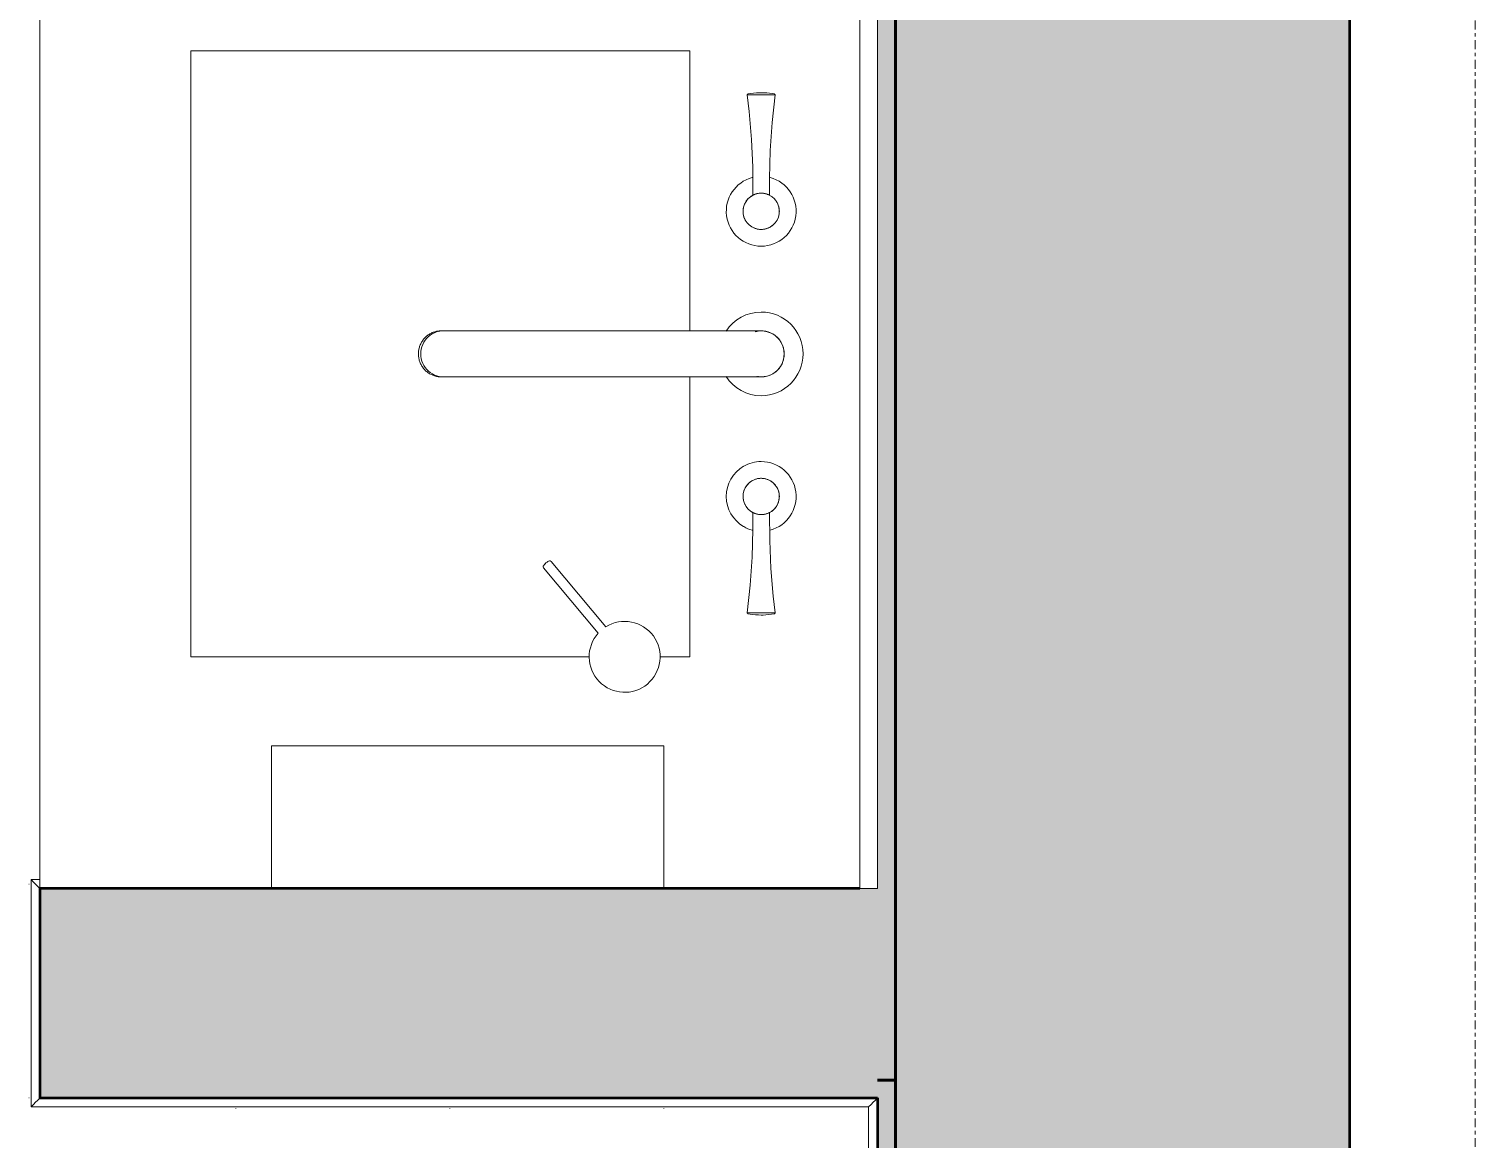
# Model space of a CAD drawing. Header units: inches. Extents: x -1106 to 1409, y -1111 to 918.
# Drawn here: x 574.61 to 615.18, y -153.65 to -122.5 of the extents above; entities that cross this region are included whole.
import ezdxf

# ---------------------------------------------------------------- set-up
doc = ezdxf.new("R2010")
doc.units = ezdxf.units.IN
doc.header["$MEASUREMENT"] = 0
doc.linetypes.add('Grid Line 1_4_', pattern=[0.4375, 0.25, -0.0625, 0.0625, -0.0625])
for name, color, linetype, lineweight in [('A-WALL-PATT', 111, 'Continuous', 13), ('I-WALL', 2, 'Continuous', 13), ('P-SANR-FIXT', 6, 'Continuous', 9), ('Q-CASE', 31, 'Continuous', 9), ('Q-SPCQ', 91, 'Continuous', 13), ('S-GRID', 1, 'Continuous', 9)]:
    doc.layers.add(name, color=color, linetype=linetype, lineweight=lineweight)

# ---------------------------------------------------------------- blocks, each defined once
blk = doc.blocks.new('Faucet-Bath_Deck-Mount_Transitional_Nexus_TB794DD_TOTO - TB794DD-V4-7TH FLOOR TELECOM UNDERFLOOR ROUTING PLAN')
at = {"layer": 'P-SANR-FIXT', "color": 53}
for p, q in [((-7.267, 0.314), (-7.267, 0.231)), ((-7.267, 0.231), (-7.267, 0.275)), ((7.267, 0.229), (7.267, 0.315)), ((-7.267, -0.231), (-7.267, -0.314)), ((7.267, -0.229), (7.267, -0.275)), ((7.267, -0.315), (7.267, -0.229)), ((-0.646, -1.855), (-0.646, -6.874)), ((0.646, -6.874), (0.646, -1.855)), ((-0.646, -8.905), (-0.646, -8.915)), ((-0.646, -8.915), (-0.646, -8.979)), ((0.646, -8.915), (0.646, -8.905)), ((0.646, -8.979), (0.646, -8.915))]:
    blk.add_line(p, q, dxfattribs=at)
at = {"layer": 'P-SANR-FIXT', "color": 53, "flags": 128}
for points in [[(-3.491, 0), (-3.491, 0.02), (-3.493, 0.041), (-3.495, 0.061), (-3.497, 0.081), (-3.501, 0.101), (-3.506, 0.121), (-3.511, 0.141), (-3.517, 0.16), (-3.524, 0.179), (-3.531, 0.198), (-3.539, 0.217), (-3.548, 0.235), (-3.558, 0.253), (-3.569, 0.27), (-3.58, 0.287), (-3.592, 0.304), (-3.604, 0.32), (-3.617, 0.336), (-3.631, 0.351), (-3.645, 0.365), (-3.66, 0.379), (-3.676, 0.392), (-3.692, 0.405), (-3.708, 0.417), (-3.725, 0.428), (-3.742, 0.439), (-3.76, 0.449), (-3.778, 0.458), (-3.797, 0.467), (-3.816, 0.474), (-3.835, 0.481), (-3.854, 0.488), (-3.874, 0.493), (-3.893, 0.498), (-3.913, 0.502), (-3.934, 0.505), (-3.954, 0.507), (-3.974, 0.508), (-3.995, 0.509), (-4.015, 0.509), (-4.035, 0.508), (-4.055, 0.506), (-4.076, 0.503), (-4.096, 0.5), (-4.116, 0.496), (-4.135, 0.491), (-4.155, 0.485), (-4.174, 0.478), (-4.193, 0.471), (-4.212, 0.463), (-4.23, 0.454), (-4.248, 0.444), (-4.266, 0.434), (-4.283, 0.423), (-4.3, 0.412), (-4.316, 0.399), (-4.332, 0.386), (-4.347, 0.373), (-4.361, 0.359), (-4.375, 0.344), (-4.389, 0.329), (-4.402, 0.313), (-4.414, 0.296), (-4.425, 0.28), (-4.436, 0.262), (-4.446, 0.245), (-4.456, 0.227), (-4.464, 0.208), (-4.472, 0.19), (-4.48, 0.171), (-4.486, 0.151), (-4.492, 0.132), (-4.497, 0.112), (-4.501, 0.092), (-4.504, 0.072), (-4.506, 0.052), (-4.508, 0.031), (-4.509, 0.011), (-4.509, 0)], [(4.509, 0), (4.509, 0.02), (4.507, 0.041), (4.505, 0.061), (4.503, 0.081), (4.499, 0.101), (4.494, 0.121), (4.489, 0.141), (4.483, 0.16), (4.476, 0.179), (4.469, 0.198), (4.461, 0.217), (4.452, 0.235), (4.442, 0.253), (4.431, 0.27), (4.42, 0.287), (4.408, 0.304), (4.396, 0.32), (4.383, 0.336), (4.369, 0.351), (4.355, 0.365), (4.34, 0.379), (4.324, 0.392), (4.308, 0.405), (4.292, 0.417), (4.275, 0.428), (4.258, 0.439), (4.24, 0.449), (4.222, 0.458), (4.203, 0.467), (4.184, 0.474), (4.165, 0.481), (4.146, 0.488), (4.126, 0.493), (4.107, 0.498), (4.087, 0.502), (4.066, 0.505), (4.046, 0.507), (4.026, 0.508), (4.005, 0.509), (3.985, 0.509), (3.965, 0.508), (3.945, 0.506), (3.924, 0.503), (3.904, 0.5), (3.884, 0.496), (3.865, 0.491), (3.845, 0.485), (3.826, 0.478), (3.807, 0.471), (3.788, 0.463), (3.77, 0.454), (3.752, 0.444), (3.734, 0.434), (3.717, 0.423), (3.7, 0.412), (3.684, 0.399), (3.668, 0.386), (3.653, 0.373), (3.639, 0.359), (3.625, 0.344), (3.611, 0.329), (3.598, 0.313), (3.586, 0.296), (3.575, 0.28), (3.564, 0.262), (3.554, 0.245), (3.544, 0.227), (3.536, 0.208), (3.528, 0.19), (3.52, 0.171), (3.514, 0.151), (3.508, 0.132), (3.503, 0.112), (3.499, 0.092), (3.496, 0.072), (3.494, 0.052), (3.492, 0.031), (3.491, 0.011), (3.491, 0)], [(-7.328, 0), (-7.326, 0.079), (-7.321, 0.157), (-7.313, 0.235), (-7.302, 0.313), (-7.293, 0.367)], [(-7.293, 0.367), (-7.293, 0.368), (-7.292, 0.369), (-7.292, 0.37), (-7.292, 0.371), (-7.291, 0.372), (-7.291, 0.373), (-7.291, 0.374), (-7.29, 0.375), (-7.289, 0.376), (-7.289, 0.377), (-7.288, 0.378), (-7.288, 0.379), (-7.287, 0.38), (-7.286, 0.381), (-7.285, 0.381), (-7.285, 0.382), (-7.284, 0.383), (-7.283, 0.384), (-7.282, 0.384), (-7.281, 0.385), (-7.28, 0.385), (-7.279, 0.386), (-7.278, 0.387), (-7.277, 0.387), (-7.276, 0.387), (-7.275, 0.388), (-7.274, 0.388), (-7.273, 0.388), (-7.272, 0.389), (-7.271, 0.389), (-7.27, 0.389), (-7.269, 0.389), (-7.268, 0.389), (-7.267, 0.389), (-7.267, 0.389)], [(-7.267, 0.389), (-6.488, 0.306), (-5.707, 0.254), (-4.924, 0.233), (-4.451, 0.236)], [(4.451, 0.236), (5.234, 0.238), (6.017, 0.271), (6.797, 0.335), (7.267, 0.389)], [(7.267, 0.389), (7.268, 0.389), (7.269, 0.389), (7.27, 0.389), (7.271, 0.389), (7.272, 0.389), (7.273, 0.389), (7.274, 0.388), (7.275, 0.388), (7.276, 0.388), (7.277, 0.387), (7.278, 0.387), (7.279, 0.386), (7.28, 0.386), (7.281, 0.385), (7.282, 0.384), (7.283, 0.384), (7.284, 0.383), (7.284, 0.382), (7.285, 0.382), (7.286, 0.381), (7.287, 0.38), (7.287, 0.379), (7.288, 0.378), (7.289, 0.378), (7.289, 0.377), (7.29, 0.376), (7.29, 0.375), (7.291, 0.374), (7.291, 0.373), (7.292, 0.372), (7.292, 0.371), (7.292, 0.37), (7.293, 0.369), (7.293, 0.368), (7.293, 0.367)], [(7.293, 0.367), (7.306, 0.29), (7.316, 0.212), (7.323, 0.134), (7.327, 0.055), (7.328, 0)], [(7.328, 0), (7.326, -0.079), (7.321, -0.157), (7.313, -0.235), (7.302, -0.313), (7.293, -0.367)], [(-7.293, -0.367), (-7.306, -0.29), (-7.316, -0.212), (-7.323, -0.133), (-7.327, -0.055), (-7.328, 0)], [(-7.267, -0.389), (-7.268, -0.389), (-7.269, -0.389), (-7.27, -0.389), (-7.271, -0.389), (-7.272, -0.389), (-7.273, -0.389), (-7.274, -0.388), (-7.275, -0.388), (-7.276, -0.388), (-7.277, -0.387), (-7.278, -0.387), (-7.279, -0.386), (-7.28, -0.386), (-7.281, -0.385), (-7.282, -0.384), (-7.283, -0.384), (-7.284, -0.383), (-7.284, -0.382), (-7.285, -0.382), (-7.286, -0.381), (-7.287, -0.38), (-7.287, -0.379), (-7.288, -0.378), (-7.289, -0.377), (-7.289, -0.377), (-7.29, -0.376), (-7.29, -0.375), (-7.291, -0.374), (-7.291, -0.373), (-7.292, -0.372), (-7.292, -0.371), (-7.292, -0.37), (-7.293, -0.369), (-7.293, -0.367), (-7.293, -0.367)], [(-4.451, -0.236), (-5.234, -0.238), (-6.017, -0.271), (-6.797, -0.335), (-7.267, -0.389)], [(-4.509, 0), (-4.509, -0.02), (-4.507, -0.041), (-4.505, -0.061), (-4.503, -0.081), (-4.499, -0.101), (-4.494, -0.121), (-4.489, -0.141), (-4.483, -0.16), (-4.476, -0.179), (-4.469, -0.198), (-4.461, -0.217), (-4.452, -0.235), (-4.442, -0.253), (-4.431, -0.27), (-4.42, -0.287), (-4.408, -0.304), (-4.396, -0.32), (-4.383, -0.336), (-4.369, -0.351), (-4.355, -0.365), (-4.34, -0.379), (-4.324, -0.392), (-4.308, -0.405), (-4.292, -0.417), (-4.275, -0.428), (-4.258, -0.439), (-4.24, -0.449), (-4.222, -0.458), (-4.203, -0.467), (-4.184, -0.474), (-4.165, -0.481), (-4.146, -0.488), (-4.126, -0.493), (-4.107, -0.498), (-4.087, -0.502), (-4.066, -0.505), (-4.046, -0.507), (-4.026, -0.508), (-4.005, -0.509), (-3.985, -0.509), (-3.965, -0.508), (-3.945, -0.506), (-3.924, -0.503), (-3.904, -0.5), (-3.884, -0.496), (-3.865, -0.491), (-3.845, -0.485), (-3.826, -0.478), (-3.807, -0.471), (-3.788, -0.463), (-3.77, -0.454), (-3.752, -0.444), (-3.734, -0.434), (-3.717, -0.423), (-3.7, -0.412), (-3.684, -0.399), (-3.668, -0.386), (-3.653, -0.373), (-3.639, -0.359), (-3.625, -0.344), (-3.611, -0.329), (-3.598, -0.313), (-3.586, -0.296), (-3.575, -0.28), (-3.564, -0.262), (-3.554, -0.245), (-3.544, -0.227), (-3.536, -0.208), (-3.528, -0.19), (-3.52, -0.171), (-3.514, -0.151), (-3.508, -0.132), (-3.503, -0.112), (-3.499, -0.092), (-3.496, -0.072), (-3.494, -0.052), (-3.492, -0.031), (-3.491, -0.011), (-3.491, 0)], [(-0.646, 0), (-0.646, -0.002), (-0.646, -0.006), (-0.646, -0.014), (-0.646, -0.025), (-0.646, -0.039), (-0.646, -0.056), (-0.646, -0.076), (-0.646, -0.099), (-0.646, -0.125), (-0.646, -0.155), (-0.646, -0.186), (-0.646, -0.221), (-0.646, -0.259), (-0.646, -0.299), (-0.646, -0.342), (-0.646, -0.387), (-0.646, -0.435), (-0.646, -0.486), (-0.646, -0.539), (-0.646, -0.594), (-0.646, -0.651), (-0.646, -0.71), (-0.646, -0.772), (-0.646, -0.835), (-0.646, -0.9), (-0.646, -0.967), (-0.646, -1.035), (-0.646, -1.105), (-0.646, -1.176), (-0.646, -1.248), (-0.646, -1.322), (-0.646, -1.396), (-0.646, -1.472), (-0.646, -1.548), (-0.646, -1.625), (-0.646, -1.702), (-0.646, -1.78), (-0.646, -1.855)], [(0.646, -1.855), (0.646, -1.777), (0.646, -1.699), (0.646, -1.622), (0.646, -1.545), (0.646, -1.469), (0.646, -1.393), (0.646, -1.319), (0.646, -1.245), (0.646, -1.173), (0.646, -1.102), (0.646, -1.032), (0.646, -0.964), (0.646, -0.897), (0.646, -0.832), (0.646, -0.769), (0.646, -0.708), (0.646, -0.649), (0.646, -0.591), (0.646, -0.537), (0.646, -0.484), (0.646, -0.433), (0.646, -0.386), (0.646, -0.34), (0.646, -0.297), (0.646, -0.257), (0.646, -0.22), (0.646, -0.185), (0.646, -0.153), (0.646, -0.124), (0.646, -0.098), (0.646, -0.075), (0.646, -0.055), (0.646, -0.038), (0.646, -0.025), (0.646, -0.014), (0.646, -0.006), (0.646, -0.001), (0.646, 0)], [(3.491, 0), (3.491, -0.02), (3.493, -0.041), (3.495, -0.061), (3.497, -0.081), (3.501, -0.101), (3.506, -0.121), (3.511, -0.141), (3.517, -0.16), (3.524, -0.179), (3.531, -0.198), (3.539, -0.217), (3.548, -0.235), (3.558, -0.253), (3.569, -0.27), (3.58, -0.287), (3.592, -0.304), (3.604, -0.32), (3.617, -0.336), (3.631, -0.351), (3.645, -0.365), (3.66, -0.379), (3.676, -0.392), (3.692, -0.405), (3.708, -0.417), (3.725, -0.428), (3.742, -0.439), (3.76, -0.449), (3.778, -0.458), (3.797, -0.467), (3.816, -0.474), (3.835, -0.481), (3.854, -0.488), (3.874, -0.493), (3.893, -0.498), (3.913, -0.502), (3.934, -0.505), (3.954, -0.507), (3.974, -0.508), (3.995, -0.509), (4.015, -0.509), (4.035, -0.508), (4.055, -0.506), (4.076, -0.503), (4.096, -0.5), (4.116, -0.496), (4.135, -0.491), (4.155, -0.485), (4.174, -0.478), (4.193, -0.471), (4.212, -0.463), (4.23, -0.454), (4.248, -0.444), (4.266, -0.434), (4.283, -0.423), (4.3, -0.412), (4.316, -0.399), (4.332, -0.386), (4.347, -0.373), (4.361, -0.359), (4.375, -0.344), (4.389, -0.329), (4.402, -0.313), (4.414, -0.296), (4.425, -0.28), (4.436, -0.262), (4.446, -0.245), (4.456, -0.227), (4.464, -0.208), (4.472, -0.19), (4.48, -0.171), (4.486, -0.151), (4.492, -0.132), (4.497, -0.112), (4.501, -0.092), (4.504, -0.072), (4.506, -0.052), (4.508, -0.031), (4.509, -0.011), (4.509, 0)], [(7.267, -0.389), (6.488, -0.306), (5.707, -0.254), (4.924, -0.233), (4.451, -0.236)], [(7.293, -0.367), (7.293, -0.368), (7.292, -0.369), (7.292, -0.37), (7.292, -0.372), (7.291, -0.373), (7.291, -0.374), (7.29, -0.374), (7.29, -0.375), (7.289, -0.376), (7.289, -0.377), (7.288, -0.378), (7.288, -0.379), (7.287, -0.38), (7.286, -0.381), (7.285, -0.381), (7.285, -0.382), (7.284, -0.383), (7.283, -0.384), (7.282, -0.384), (7.281, -0.385), (7.28, -0.385), (7.279, -0.386), (7.278, -0.387), (7.277, -0.387), (7.276, -0.387), (7.275, -0.388), (7.274, -0.388), (7.273, -0.388), (7.272, -0.389), (7.271, -0.389), (7.27, -0.389), (7.269, -0.389), (7.268, -0.389), (7.267, -0.389), (7.267, -0.389)], [(-0.646, -6.874), (-0.646, -6.952), (-0.646, -7.03), (-0.646, -7.108), (-0.646, -7.186), (-0.646, -7.264), (-0.646, -7.341), (-0.646, -7.418), (-0.646, -7.494), (-0.646, -7.569), (-0.646, -7.643), (-0.646, -7.716), (-0.646, -7.788), (-0.646, -7.859), (-0.646, -7.928), (-0.646, -7.995), (-0.646, -8.061), (-0.646, -8.126), (-0.646, -8.188), (-0.646, -8.249), (-0.646, -8.307), (-0.646, -8.363), (-0.646, -8.417), (-0.646, -8.469), (-0.646, -8.519), (-0.646, -8.566), (-0.646, -8.61), (-0.646, -8.652), (-0.646, -8.691), (-0.646, -8.727), (-0.646, -8.761), (-0.646, -8.792), (-0.646, -8.819), (-0.646, -8.844), (-0.646, -8.866), (-0.646, -8.885), (-0.646, -8.901), (-0.646, -8.905)], [(0.646, -8.905), (0.646, -8.891), (0.646, -8.873), (0.646, -8.852), (0.646, -8.828), (0.646, -8.801), (0.646, -8.771), (0.646, -8.739), (0.646, -8.703), (0.646, -8.665), (0.646, -8.624), (0.646, -8.58), (0.646, -8.534), (0.646, -8.486), (0.646, -8.435), (0.646, -8.381), (0.646, -8.326), (0.646, -8.268), (0.646, -8.208), (0.646, -8.146), (0.646, -8.082), (0.646, -8.017), (0.646, -7.95), (0.646, -7.881), (0.646, -7.811), (0.646, -7.74), (0.646, -7.667), (0.646, -7.593), (0.646, -7.518), (0.646, -7.443), (0.646, -7.366), (0.646, -7.289), (0.646, -7.212), (0.646, -7.134), (0.646, -7.056), (0.646, -6.977), (0.646, -6.899), (0.646, -6.874)], [(-0.646, -8.979), (-0.646, -9.004), (-0.644, -9.03), (-0.641, -9.055), (-0.638, -9.081), (-0.633, -9.106), (-0.628, -9.13), (-0.621, -9.155), (-0.613, -9.179), (-0.605, -9.204), (-0.595, -9.227), (-0.584, -9.25), (-0.573, -9.273), (-0.561, -9.296), (-0.547, -9.318), (-0.533, -9.339), (-0.518, -9.36), (-0.502, -9.38), (-0.486, -9.399), (-0.468, -9.418), (-0.45, -9.436), (-0.431, -9.454), (-0.411, -9.47), (-0.391, -9.486), (-0.37, -9.501), (-0.349, -9.515), (-0.327, -9.529), (-0.304, -9.541), (-0.281, -9.553), (-0.258, -9.563), (-0.234, -9.573), (-0.21, -9.582), (-0.185, -9.589), (-0.16, -9.596), (-0.135, -9.602), (-0.11, -9.607), (-0.084, -9.611), (-0.059, -9.613), (-0.033, -9.615), (-0.007, -9.616), (0, -9.616)], [(0, -9.616), (0.026, -9.616), (0.052, -9.614), (0.077, -9.612), (0.103, -9.608), (0.128, -9.603), (0.153, -9.598), (0.178, -9.591), (0.203, -9.584), (0.227, -9.575), (0.251, -9.566), (0.275, -9.555), (0.298, -9.544), (0.321, -9.532), (0.343, -9.519), (0.365, -9.505), (0.386, -9.49), (0.406, -9.475), (0.426, -9.458), (0.445, -9.441), (0.463, -9.423), (0.481, -9.404), (0.498, -9.385), (0.514, -9.365), (0.529, -9.345), (0.544, -9.323), (0.557, -9.302), (0.57, -9.279), (0.581, -9.257), (0.592, -9.234), (0.602, -9.21), (0.611, -9.186), (0.619, -9.162), (0.626, -9.137), (0.632, -9.112), (0.637, -9.087), (0.641, -9.062), (0.643, -9.037), (0.645, -9.011), (0.646, -8.986), (0.646, -8.979)]]:
    blk.add_lwpolyline(points, dxfattribs=at)
at = {"layer": 'P-SANR-FIXT', "color": 53}
for centre, radius, start, end in [((-4, 0), 0.979, 0, 165), ((0, 0), 1.174, 0, 180), ((4, 0), 0.979, 15, 180), ((-4, 0), 0.509, 0, 164.2558), ((0, 0), 0.646, 90, 195), ((0, 0), 0.644, 360, 180), ((0, 0), 0.646, 348.7314, 90), ((4, 0), 0.509, 15.7442, 180), ((-4, 0), 0.509, 166.1853, 180), ((4, 0), 0.979, 180, 210), ((4, 0), 0.509, 360, 13.8147), ((-4, 0), 0.979, 195, 360), ((-4, 0), 0.509, 180, 193.8147), ((-4, 0), 0.509, 195.7442, 0), ((0, 0), 1.174, 180, 237.1758), ((0, 0), 0.644, 180, 195), ((0, 0), 0.644, 350.6114, 360), ((0, 0), 1.174, 302.8242, 360), ((4, 0), 0.509, 180, 344.2558), ((4, 0), 0.509, 346.1853, 360), ((4, 0), 0.979, 330, 345), ((4, 0), 0.979, 210.2382, 329.7618)]:
    blk.add_arc(centre, radius, start, end, dxfattribs=at)
for major_axis, start_param, end_param in [((-0.646, 0), 6.169751, 7.853982), ((0.646, 0), 3.141593, 3.355129), ((0.646, 0), 4.712389, 6.407113)]:
    blk.add_ellipse((0, -8.915), major_axis=major_axis, ratio=0.985556, start_param=start_param, end_param=end_param, dxfattribs=at)
for points in [[(-7.267, 0.387), (-7.266, 0.386), (-7.265, 0.383), (-7.263, 0.38)], [(-7.267, 0.381), (-7.267, 0.378), (-7.267, 0.371), (-7.265, 0.361), (-7.263, 0.355)], [(-7.267, 0.355), (-7.267, 0.35), (-7.267, 0.337), (-7.265, 0.322), (-7.263, 0.313)], [(-7.263, 0.23), (-7.265, 0.219), (-7.267, 0.197), (-7.267, 0.172), (-7.267, 0.16)], [(-7.263, 0.159), (-7.265, 0.147), (-7.267, 0.122), (-7.267, 0.095), (-7.267, 0.082)], [(-7.263, 0.082), (-7.265, 0.068), (-7.267, 0.041), (-7.267, 0.014), (-7.267, 0)], [(7.263, 0.38), (7.265, 0.383), (7.266, 0.386), (7.267, 0.387)], [(7.263, 0.355), (7.265, 0.361), (7.267, 0.371), (7.267, 0.378), (7.267, 0.381)], [(7.263, 0.315), (7.265, 0.323), (7.267, 0.338), (7.267, 0.35), (7.267, 0.356)], [(7.267, 0.158), (7.267, 0.171), (7.267, 0.195), (7.265, 0.218), (7.263, 0.228)], [(7.267, 0.081), (7.267, 0.094), (7.267, 0.12), (7.265, 0.146), (7.263, 0.158)], [(7.267, 0), (7.267, 0.014), (7.267, 0.041), (7.265, 0.068), (7.263, 0.081)], [(-7.267, 0), (-7.267, -0.014), (-7.267, -0.041), (-7.265, -0.068), (-7.263, -0.082)], [(-7.267, -0.082), (-7.267, -0.095), (-7.267, -0.122), (-7.265, -0.147), (-7.263, -0.159)], [(-7.267, -0.16), (-7.267, -0.172), (-7.267, -0.197), (-7.265, -0.219), (-7.263, -0.23)], [(-7.263, -0.313), (-7.265, -0.322), (-7.267, -0.337), (-7.267, -0.35), (-7.267, -0.355)], [(-7.263, -0.355), (-7.265, -0.361), (-7.267, -0.371), (-7.267, -0.378), (-7.267, -0.381)], [(-7.267, -0.387), (-7.266, -0.386), (-7.265, -0.383), (-7.263, -0.38)], [(-7.263, -0.38), (-7.265, -0.383), (-7.266, -0.386), (-7.267, -0.387)], [(7.263, -0.081), (7.265, -0.068), (7.267, -0.041), (7.267, -0.014), (7.267, 0)], [(7.263, -0.158), (7.265, -0.146), (7.267, -0.12), (7.267, -0.094), (7.267, -0.081)], [(7.263, -0.228), (7.265, -0.218), (7.267, -0.195), (7.267, -0.171), (7.267, -0.158)], [(7.267, -0.356), (7.267, -0.35), (7.267, -0.338), (7.265, -0.323), (7.263, -0.315)], [(7.267, -0.381), (7.267, -0.378), (7.267, -0.371), (7.265, -0.361), (7.263, -0.355)], [(7.263, -0.38), (7.265, -0.383), (7.266, -0.386), (7.267, -0.387)], [(7.267, -0.389), (7.267, -0.389), (7.267, -0.388), (7.265, -0.383), (7.263, -0.38)]]:
    blk.add_open_spline(points, degree=3, dxfattribs=at)
for points, knots in [([(-4.453, 0.232), (-4.454, 0.231), (-4.456, 0.226), (-4.462, 0.213), (-4.47, 0.196), (-4.478, 0.176), (-4.488, 0.145), (-4.503, 0.086), (-4.509, 0.036), (-4.509, 0)], [0.5555556, 0.5555556, 0.5555556, 0.5555556, 0.5833333, 0.6527778, 0.6875, 0.7222222, 0.7916667, 0.8611111, 1, 1, 1, 1]), ([(4.509, 0), (4.509, 0.029), (4.504, 0.083), (4.489, 0.143), (4.476, 0.181), (4.468, 0.201), (4.462, 0.213), (4.457, 0.224), (4.454, 0.23), (4.453, 0.232)], [0, 0, 0, 0, 0.1111111, 0.2222222, 0.2777778, 0.3333333, 0.3611111, 0.3888889, 0.4444444, 0.4444444, 0.4444444, 0.4444444]), ([(-4.509, 0), (-4.509, -0.029), (-4.504, -0.083), (-4.489, -0.143), (-4.476, -0.181), (-4.468, -0.201), (-4.462, -0.213), (-4.457, -0.224), (-4.454, -0.23), (-4.453, -0.232)], [0, 0, 0, 0, 0.1111111, 0.2222222, 0.2777778, 0.3333333, 0.3611111, 0.3888889, 0.4444444, 0.4444444, 0.4444444, 0.4444444]), ([(4.453, -0.232), (4.454, -0.231), (4.456, -0.226), (4.462, -0.213), (4.47, -0.196), (4.478, -0.176), (4.488, -0.145), (4.503, -0.086), (4.509, -0.036), (4.509, 0)], [0.5555556, 0.5555556, 0.5555556, 0.5555556, 0.5833333, 0.6527778, 0.6875, 0.7222222, 0.7916667, 0.8611111, 1, 1, 1, 1])]:
    blk.add_open_spline(points, degree=3, knots=knots, dxfattribs=at)
blk = doc.blocks.new('Sink-Undercounter-Kohler-Caxton-2210 - Vitreous_China-0-White-2565048-7TH FLOOR TELECOM UNDERFLOOR ROUTING PLAN')
at = {"layer": 'P-SANR-FIXT'}
for p, q in [((-0.646, 7), (-8.5, 7)), ((-8.5, 7), (-8.5, -7)), ((8.5, 7), (0.645, 7)), ((8.5, 6.16), (8.5, 7)), ((8.5, -7), (8.5, 4.18)), ((-8.5, -7), (8.5, -7))]:
    blk.add_line(p, q, dxfattribs=at)
blk = doc.blocks.new('Accessory-Soap_Dispenser-KOHLER-Contemporary-K-1895 - Not a Type - See Type Catalog-2570115-7TH FLOOR TELECOM UNDERFLOOR ROUTING PLAN')
at = {"layer": 'Q-SPCQ', "lineweight": 9}
for p, q in [((-0.139, -0.985), (-0.139, -3.378)), ((0.139, -3.378), (0.139, -0.985))]:
    blk.add_line(p, q, dxfattribs=at)
for centre, radius, start, end in [((0, 0), 0.995, 278.0177, 261.9823), ((-0.096, -3.378), 0.0427, 180, 246.6992), ((-0.019, -3.199), 0.238, 246.6992, 258.4717), ((-0.011, -3.16), 0.277, 258.4717, 268.5454), ((0, -2.846), 0.592, 268.2377, 271.994), ((0.011, -3.16), 0.277, 271.994, 281.5283), ((0.019, -3.199), 0.238, 281.5283, 293.3008), ((0.096, -3.378), 0.0427, 293.3008, 0)]:
    blk.add_arc(centre, radius, start, end, dxfattribs=at)
blk = doc.blocks.new('Basic Wall _ Wall Tile - Restroom 3x6  - 1_2_ Higher - ___-2704626-7TH FLOOR TELECOM UNDERFLOOR ROUTING PLAN')
at = {"layer": 'I-WALL', "color": 253}
blk.add_line((598.167, -152.744), (598.167, -192.182), dxfattribs=at)
at = {"layer": 'I-WALL', "color": 253, "flags": 128}
blk.add_lwpolyline([(598.167, -152.744), (598.235, -152.677), (598.295, -152.616), (598.346, -152.565), (598.385, -152.526), (598.409, -152.502), (598.417, -152.494)], dxfattribs=at)
blk = doc.blocks.new('FP_20-7TH FLOOR TELECOM UNDERFLOOR ROUTING PLAN')
at = {"layer": 'A-WALL-PATT', "color": 254, "lineweight": 9}
for p, q in [((580.417, -152.792), (580.417, -152.803)), ((586.417, -152.792), (586.417, -152.803)), ((592.417, -152.792), (592.417, -152.803))]:
    blk.add_line(p, q, dxfattribs=at)
blk = doc.blocks.new('Basic Wall _ Wall Tile - Restroom 3x6  - 1_2_ Higher - ___-2704670-7TH FLOOR TELECOM UNDERFLOOR ROUTING PLAN')
at = {"layer": 'I-WALL', "color": 253}
blk.add_line((574.667, -152.744), (598.167, -152.744), dxfattribs=at)
at = {"layer": 'I-WALL', "color": 253, "flags": 128}
for points in [[(574.667, -152.744), (574.735, -152.677), (574.795, -152.616), (574.846, -152.565), (574.885, -152.526), (574.909, -152.502), (574.917, -152.494)], [(598.417, -152.494), (598.409, -152.502), (598.385, -152.526), (598.346, -152.565), (598.295, -152.616), (598.235, -152.677), (598.167, -152.744)]]:
    blk.add_lwpolyline(points, dxfattribs=at)
at = {"layer": 'I-WALL', "color": 253}
blk.add_blockref('FP_20-7TH FLOOR TELECOM UNDERFLOOR ROUTING PLAN', (0, 0), dxfattribs=at)
blk = doc.blocks.new('FP_21-7TH FLOOR TELECOM UNDERFLOOR ROUTING PLAN')
at = {"layer": 'A-WALL-PATT', "color": 254, "lineweight": 9}
for p, q in [((574.615, -146.494), (574.608, -146.494)), ((574.619, -152.494), (574.608, -152.494))]:
    blk.add_line(p, q, dxfattribs=at)
blk = doc.blocks.new('Basic Wall _ Wall Tile - Restroom 3x6  - 1_2_ Higher - ___-2704696-7TH FLOOR TELECOM UNDERFLOOR ROUTING PLAN')
at = {"layer": 'I-WALL', "color": 253}
blk.add_line((574.667, -146.369), (574.667, -152.744), dxfattribs=at)
at = {"layer": 'I-WALL', "color": 253, "flags": 128}
for points in [[(574.667, -146.369), (574.735, -146.437), (574.795, -146.498), (574.846, -146.549), (574.885, -146.587), (574.909, -146.611), (574.917, -146.619)], [(574.917, -152.494), (574.909, -152.502), (574.885, -152.526), (574.846, -152.565), (574.795, -152.616), (574.735, -152.677), (574.667, -152.744)]]:
    blk.add_lwpolyline(points, dxfattribs=at)
at = {"layer": 'I-WALL', "color": 253}
blk.add_blockref('FP_21-7TH FLOOR TELECOM UNDERFLOOR ROUTING PLAN', (0, 0), dxfattribs=at)
blk = doc.blocks.new('Basic Wall _ Wall Tile - Restroom 3x6  - 1_2_ Higher - ___-2704711-7TH FLOOR TELECOM UNDERFLOOR ROUTING PLAN')
at = {"layer": 'I-WALL', "color": 253}
blk.add_line((574.917, -146.369), (574.667, -146.369), dxfattribs=at)
at = {"layer": 'I-WALL', "color": 253, "flags": 128}
blk.add_lwpolyline([(574.917, -146.619), (574.909, -146.611), (574.885, -146.587), (574.846, -146.549), (574.795, -146.498), (574.735, -146.437), (574.667, -146.369)], dxfattribs=at)
blk = doc.blocks.new('Bradley-Washroom_Accessories-Towel_Dispensers-250-33 - Bradley-Washroom_Accessories-Towel_Dispensers-250-33-2747052-7TH FLOOR TELECOM UNDERFLOOR ROUTING PLAN')
at = {"layer": 'Q-SPCQ', "color": 53, "lineweight": 9}
for p, q in [((344.93, -197.244), (348.93, -197.244)), ((344.93, -208.244), (344.93, -197.244)), ((348.93, -208.244), (344.93, -208.244))]:
    blk.add_line(p, q, dxfattribs=at)
blk = doc.blocks.new('Mirror with Frame - MEN 713-2824734-7TH FLOOR TELECOM UNDERFLOOR ROUTING PLAN')
at = {"layer": 'Q-SPCQ', "color": 53, "lineweight": 9}
blk.add_line((-45.474, 0.75), (-45.474, 0.25), dxfattribs=at)
at = {"layer": 'Q-SPCQ', "lineweight": 9}
for p, q in [((-45.474, 0.75), (47.401, 0.75)), ((-45.474, 0.75), (-45.474, 0.25)), ((47.401, 0.25), (-45.474, 0.25))]:
    blk.add_line(p, q, dxfattribs=at)
blk = doc.blocks.new('18433_1 - AEO NY - CENTRAL_rvt-1-7TH FLOOR TELECOM UNDERFLOOR ROUTING PLAN')
at = {"layer": 'A-WALL-PATT'}
for points in [[(598.917, -217.244), (603.18, -217.244), (603.18, -215.244), (611.667, -215.244), (611.667, -48.369), (598.917, -48.369), (598.917, -207.88)], [(593.25, -151.994), (598.917, -151.994), (598.917, -147.119), (575.417, -147.119), (575.417, -151.994), (581.972, -151.994)]]:
    blk.add_hatch(color=253, dxfattribs=at).paths.add_polyline_path(points, flags=0)
at = {"layer": 'A-WALL-PATT', "lineweight": 5}
for points in [[(598.917, -146.619), (598.917, -53.244), (598.417, -53.244), (598.417, -146.619)], [(574.917, -151.994), (575.417, -151.994), (575.417, -146.619), (574.917, -146.619), (574.917, -149.384)], [(598.917, -147.119), (598.917, -146.619), (575.417, -146.619), (575.417, -147.119), (598.417, -147.119)], [(598.417, -152.494), (598.417, -151.994), (574.917, -151.994), (574.917, -152.494), (593.25, -152.494)], [(598.417, -216.744), (598.917, -216.744), (598.917, -151.994), (598.417, -151.994), (598.417, -207.88)]]:
    blk.add_hatch(color=9, dxfattribs=at).paths.add_polyline_path(points, flags=0)
at = {"layer": 'I-WALL', "color": 213, "lineweight": 50}
for p, q in [((598.917, -53.244), (598.917, -217.244)), ((598.917, -146.619), (598.917, -53.244)), ((611.667, -207.244), (611.667, -55.369)), ((575.417, -146.619), (574.917, -146.619)), ((574.917, -146.619), (574.917, -151.994)), ((597.917, -146.619), (575.417, -146.619)), ((598.917, -147.119), (598.917, -146.619)), ((598.917, -151.994), (598.917, -147.119)), ((574.917, -151.994), (574.917, -152.494)), ((598.417, -151.994), (598.917, -151.994)), ((598.917, -151.994), (598.417, -151.994)), ((598.917, -216.744), (598.917, -151.994)), ((574.917, -152.494), (598.417, -152.494)), ((598.417, -152.494), (598.417, -216.744))]:
    blk.add_line(p, q, dxfattribs=at)
at = {"layer": 'Q-CASE', "color": 53}
blk.add_line((574.917, -53.744), (574.917, -146.619), dxfattribs=at)
at = {"layer": 'S-GRID', "linetype": 'Grid Line 1_4_'}
blk.add_line((615.18, -423.369), (615.18, 870.85), dxfattribs=at)
at = {"color": 53, "lineweight": 9}
for name, p, rotation in [('Mirror with Frame - MEN 713-2824734-7TH FLOOR TELECOM UNDERFLOOR ROUTING PLAN', (598.667, -101.145), 89.9999999999999), ('Sink-Undercounter-Kohler-Caxton-2210 - Vitreous_China-0-White-2565048-7TH FLOOR TELECOM UNDERFLOOR ROUTING PLAN', (586.152, -131.619), 270.0000000000003), ('Faucet-Bath_Deck-Mount_Transitional_Nexus_TB794DD_TOTO - TB794DD-V4-7TH FLOOR TELECOM UNDERFLOOR ROUTING PLAN', (595.152, -131.619), 270.0000000000002), ('Accessory-Soap_Dispenser-KOHLER-Contemporary-K-1895 - Not a Type - See Type Catalog-2570115-7TH FLOOR TELECOM UNDERFLOOR ROUTING PLAN', (591.321, -140.119), 219.9999999999994), ('Bradley-Washroom_Accessories-Towel_Dispensers-250-33 - Bradley-Washroom_Accessories-Towel_Dispensers-250-33-2747052-7TH FLOOR TELECOM UNDERFLOOR ROUTING PLAN', (789.661, 202.311), 270.0000000000002)]:
    blk.add_blockref(name, p, dxfattribs=dict(at, rotation=rotation))
for name in ['Basic Wall _ Wall Tile - Restroom 3x6  - 1_2_ Higher - ___-2704696-7TH FLOOR TELECOM UNDERFLOOR ROUTING PLAN', 'Basic Wall _ Wall Tile - Restroom 3x6  - 1_2_ Higher - ___-2704711-7TH FLOOR TELECOM UNDERFLOOR ROUTING PLAN', 'Basic Wall _ Wall Tile - Restroom 3x6  - 1_2_ Higher - ___-2704670-7TH FLOOR TELECOM UNDERFLOOR ROUTING PLAN', 'Basic Wall _ Wall Tile - Restroom 3x6  - 1_2_ Higher - ___-2704626-7TH FLOOR TELECOM UNDERFLOOR ROUTING PLAN']:
    blk.add_blockref(name, (0, 0), dxfattribs=at)

msp = doc.modelspace()

# ---------------------------------------------------------------- block references
at = {"lineweight": 5}
msp.add_blockref('18433_1 - AEO NY - CENTRAL_rvt-1-7TH FLOOR TELECOM UNDERFLOOR ROUTING PLAN', (0, 0), dxfattribs=at)

doc.saveas('drawing.dxf')
